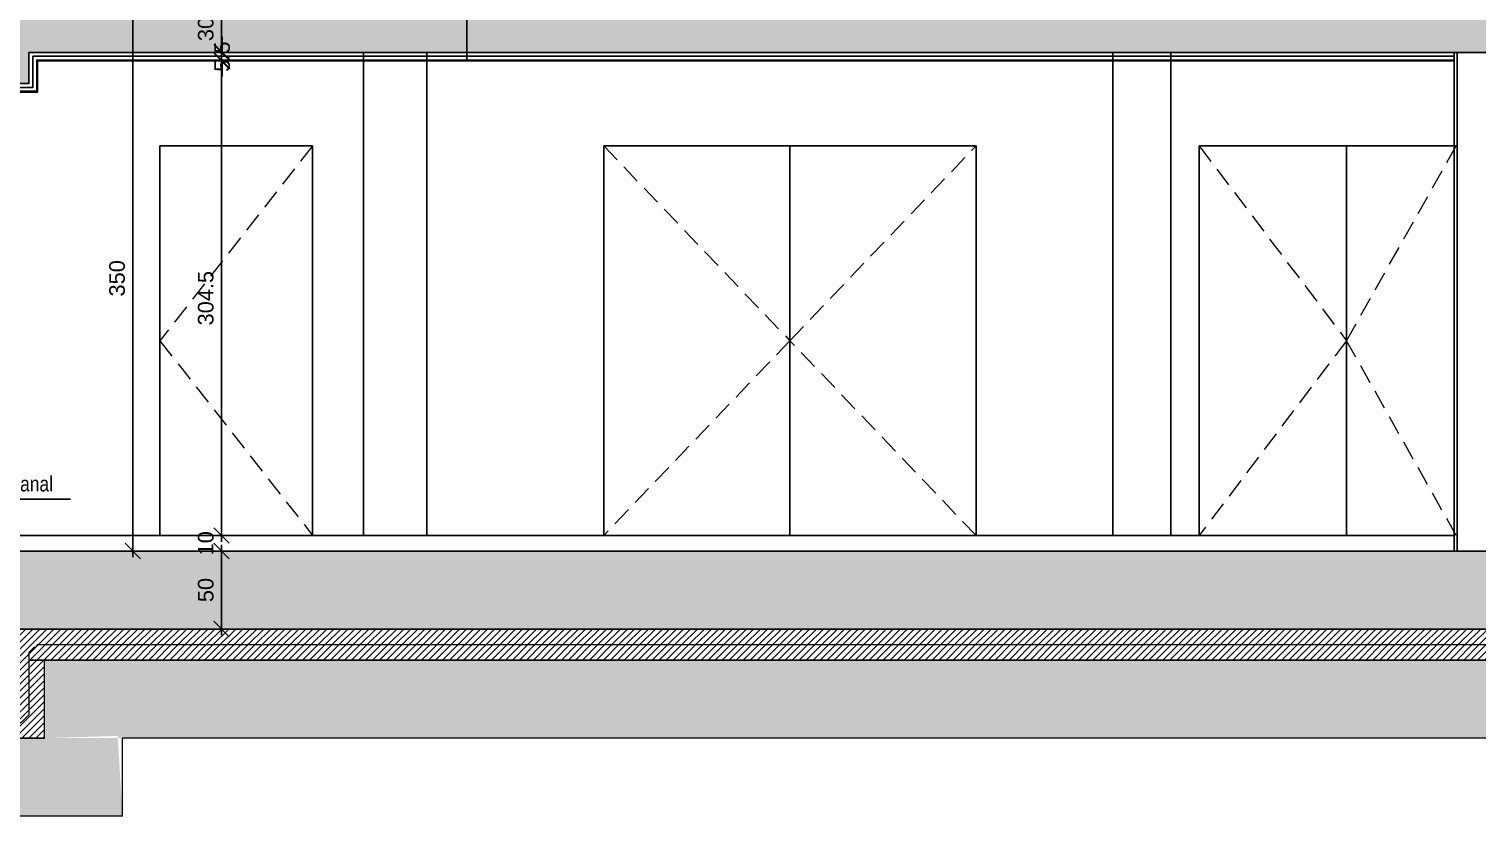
# Model space of a CAD drawing. Header units: millimetres. Extents: x 132785 to 150483, y 90225 to 103753.
# Drawn here: x 143704 to 144633, y 91443 to 91948 of the extents above; entities that cross this region are included whole.
import ezdxf
from ezdxf.enums import TextEntityAlignment as Align

# ---------------------------------------------------------------- set-up
doc = ezdxf.new("R2010")
doc.units = ezdxf.units.MM
for name, pattern in [('DASHDOTX2', [50.8, 25.4, -12.7, 0, -12.7]), ('DASHED2', [9.525, 6.35, -3.175]), ('HIDDEN', [0.375, 0.25, -0.125])]:
    doc.linetypes.add(name, pattern=pattern)
for name, color, linetype in [('A-dis-olcu', 2, 'Continuous'), ('A-duvar', 3, 'Continuous'), ('A-gorunus2', 1, 'Continuous'), ('A-gorunus3', 2, 'Continuous'), ('A-izolasyon', 252, 'BATTING'), ('A-siva_ic', 1, 'Continuous'), ('A-su_izolasyonu', 131, 'Continuous'), ('A-tarama', 252, 'Continuous'), ('A-tasiyici', 5, 'Continuous'), ('A-text', 2, 'Continuous')]:
    doc.layers.add(name, color=color, linetype=linetype)
doc.layers.add('A-kiris', color=252, linetype='Continuous', lineweight=0)
doc.styles.add('ARIEL50SD', font='ARIALN.TTF', dxfattribs={"height": 9})
doc.styles.add('hastane-aks', font='arial.ttf')
doc.linetypes.add('BATTING', pattern='A,0.0001,-0.1,[134,ltypeshp.shx,S=0.1,R=0,X=-0.1,Y=0],-0.2,[134,ltypeshp.shx,S=0.1,R=180,X=0.1,Y=0],-0.1', length=0.4001)
doc.dimstyles.new('AKS-OLCU', dxfattribs={"dimscale": 0.5, "dimtxt": 20, "dimasz": 20, "dimexe": 1, "dimexo": 0, "dimgap": 10, "dimtad": 1, "dimdec": 1, "dimrnd": 0.5, "dimzin": 9, "dimdsep": 46, "dimtxsty": 'hastane-aks', "dimblk": 'hastane-aks-zeminüstü$0$_Oblique', "dimcen": 10, "dimdle": 8, "dimadec": 0, "dimazin": 0, "dimtfac": 1, "dimtdec": 1, "dimtix": 1, "dimtofl": 0, "dimtmove": 1, "dimatfit": 2, "dimldrblk": 'ARCHTICK', "dimfxl": 20, "dimtolj": 1, "dimtzin": 0, "dimarcsym": 0})
pattern_1 = [(45, (149703.8486, 89477.7656), (-2.245064, 2.245064), [])]

# ---------------------------------------------------------------- blocks, each defined once
blk = doc.blocks.new('hastane-aks-zeminüstü$0$_Oblique')
at = {"color": 0, "linetype": 'ByBlock', "lineweight": -2}
blk.add_line((-0.5, -0.5), (0.5, 0.5), dxfattribs=at)
blk = doc.blocks.new('*D63')
at = {"layer": 'A-dis-olcu', "color": 0, "lineweight": -2, "transparency": 16777216}
for p, q in [((145180.22, 89615), (145153.04, 89615)), ((145153.54, 89561), (145153.54, 89619)), ((145180.22, 89565), (145153.04, 89565))]:
    blk.add_line(p, q, dxfattribs=at)
at = {"layer": 'A-dis-olcu', "color": 0, "lineweight": -2, "transparency": 16777216, "xscale": 10, "yscale": 10, "zscale": 10}
for p, rotation in [((145153.54, 89615), 90), ((145153.54, 89565), 270)]:
    blk.add_blockref('hastane-aks-zeminüstü$0$_Oblique', p, dxfattribs=dict(at, rotation=rotation))
at = {"layer": 'A-dis-olcu', "color": 0, "transparency": 16777216, "insert": (145143.47, 89590), "char_height": 10, "attachment_point": 5, "rotation": 90, "style": 'hastane-aks'}
blk.add_mtext('\\A1;50', dxfattribs=at)
blk = doc.blocks.new('_ArchTick')
at = {"color": 0, "linetype": 'ByBlock', "const_width": 0.15}
blk.add_lwpolyline([(-0.5, -0.5), (0.5, 0.5)], dxfattribs=at)
blk = doc.blocks.new('*D64')
at = {"layer": 'A-dis-olcu', "color": 0, "lineweight": -2, "transparency": 16777216}
for p, q in [((145153.54, 89625), (145153.54, 89635)), ((145180.22, 89625), (145153.04, 89625)), ((145180.22, 89615), (145153.04, 89615)), ((145153.54, 89615), (145153.54, 89605))]:
    blk.add_line(p, q, dxfattribs=at)
at = {"layer": 'A-dis-olcu', "color": 0, "lineweight": -2, "transparency": 16777216, "xscale": 10, "yscale": 10, "zscale": 10}
for p, rotation in [((145153.54, 89625), 270), ((145153.54, 89615), 90)]:
    blk.add_blockref('hastane-aks-zeminüstü$0$_Oblique', p, dxfattribs=dict(at, rotation=rotation))
at = {"layer": 'A-dis-olcu', "color": 0, "transparency": 16777216, "insert": (145143.47, 89620), "char_height": 10, "attachment_point": 5, "rotation": 90, "style": 'hastane-aks'}
blk.add_mtext('\\A1;10', dxfattribs=at)
blk = doc.blocks.new('*D65')
at = {"layer": 'A-dis-olcu', "color": 0, "lineweight": -2, "transparency": 16777216}
for p, q in [((145234.65, 89929.5), (145153.04, 89929.5)), ((145153.54, 89621), (145153.54, 89933.5)), ((145234.65, 89625), (145153.04, 89625))]:
    blk.add_line(p, q, dxfattribs=at)
at = {"layer": 'A-dis-olcu', "color": 0, "lineweight": -2, "transparency": 16777216, "xscale": 10, "yscale": 10, "zscale": 10}
for p, rotation in [((145153.54, 89929.5), 90), ((145153.54, 89625), 270)]:
    blk.add_blockref('hastane-aks-zeminüstü$0$_Oblique', p, dxfattribs=dict(at, rotation=rotation))
at = {"layer": 'A-dis-olcu', "color": 0, "transparency": 16777216, "insert": (145143.47, 89777.25), "char_height": 10, "attachment_point": 5, "rotation": 90, "style": 'hastane-aks'}
blk.add_mtext('\\A1;304.5', dxfattribs=at)
blk = doc.blocks.new('*D66')
at = {"layer": 'A-dis-olcu', "color": 0, "lineweight": -2, "transparency": 16777216}
for p, q in [((145153.54, 89931), (145153.54, 89969)), ((145234.65, 89965), (145153.04, 89965)), ((145234.65, 89935), (145153.04, 89935))]:
    blk.add_line(p, q, dxfattribs=at)
at = {"layer": 'A-dis-olcu', "color": 0, "lineweight": -2, "transparency": 16777216, "xscale": 10, "yscale": 10, "zscale": 10}
for p, rotation in [((145153.54, 89965), 90), ((145153.54, 89935), 270)]:
    blk.add_blockref('hastane-aks-zeminüstü$0$_Oblique', p, dxfattribs=dict(at, rotation=rotation))
at = {"layer": 'A-dis-olcu', "color": 0, "transparency": 16777216, "insert": (145143.47, 89950), "char_height": 10, "attachment_point": 5, "rotation": 90, "style": 'hastane-aks'}
blk.add_mtext('\\A1;30', dxfattribs=at)
blk = doc.blocks.new('*D72')
at = {"layer": 'A-dis-olcu', "color": 0, "lineweight": -2, "transparency": 16777216}
for p, q in [((145096.64, 89969), (145096.64, 89611)), ((145201.44, 89965), (145096.14, 89965)), ((145171.44, 89615), (145096.14, 89615))]:
    blk.add_line(p, q, dxfattribs=at)
at = {"layer": 'A-dis-olcu', "color": 0, "lineweight": -2, "transparency": 16777216, "xscale": 10, "yscale": 10, "zscale": 10}
for p, rotation in [((145096.64, 89965), 90), ((145096.64, 89615), 270)]:
    blk.add_blockref('hastane-aks-zeminüstü$0$_Oblique', p, dxfattribs=dict(at, rotation=rotation))
at = {"layer": 'A-dis-olcu', "color": 0, "transparency": 16777216, "insert": (145086.57, 89790), "char_height": 10, "attachment_point": 5, "rotation": 90, "style": 'hastane-aks'}
blk.add_mtext('\\A1;350', dxfattribs=at)
blk = doc.blocks.new('*D74')
at = {"layer": 'A-dis-olcu', "color": 0, "lineweight": -2, "transparency": 16777216}
for p, q in [((145154.04, 89935), (145154.04, 89945)), ((145154.04, 89935), (145153.54, 89935)), ((145154.04, 89929.5), (145153.54, 89929.5)), ((145154.04, 89929.5), (145154.04, 89919.5))]:
    blk.add_line(p, q, dxfattribs=at)
at = {"layer": 'A-dis-olcu', "color": 0, "lineweight": -2, "transparency": 16777216, "xscale": 10, "yscale": 10, "zscale": 10}
for p, rotation in [((145154.04, 89935), 270), ((145154.04, 89929.5), 90)]:
    blk.add_blockref('hastane-aks-zeminüstü$0$_Oblique', p, dxfattribs=dict(at, rotation=rotation))
at = {"layer": 'A-dis-olcu', "color": 0, "transparency": 16777216, "insert": (145154.04, 89932.25), "char_height": 10, "attachment_point": 5, "rotation": 90, "style": 'hastane-aks'}
blk.add_mtext('\\A1;5.5', dxfattribs=at)
blk = doc.blocks.new('fypğ')
at = {"layer": 'A-tarama'}
h = blk.add_hatch(dxfattribs=at)
h.set_pattern_fill('ANSI35', color=252, scale=2, style=0)
h.set_pattern_definition([(45, (-308552.043, -4029526.415), (-8.98025612, 8.98025612), []), (45, (-308543.062, -4029526.415), (-8.98025612, 8.98025612), [15.875, -3.175, 0, -3.175])])
edge = h.paths.add_edge_path()
edge.add_line((147988.5, 89982), (147985.5, 89985))
edge.add_line((147985.5, 89985), (147928.5, 89985))
edge.add_line((147928.5, 89985), (147958.5, 89985))
edge.add_line((147958.5, 89985), (147958.5, 89794))
edge.add_line((147958.5, 89794), (147777.13, 89794))
edge.add_arc((147777.13, 89793.9), 0.1, 90, 180)
edge.add_line((147777.03, 89793.9), (147777.03, 89775))
edge.add_line((147777.03, 89775), (147802.3, 89775))
edge.add_line((147802.3, 89775), (147958.5, 89775))
edge.add_line((147958.5, 89775), (147958.5, 89615))
edge.add_line((147958.5, 89615), (147555.44, 89615))
edge.add_line((147555.44, 89615), (147802.3, 89775))
edge.add_line((147802.3, 89775), (147768.43, 89775))
edge.add_line((147768.43, 89775), (147750.03, 89776.5))
edge.add_line((147750.03, 89776.5), (147750.03, 89759))
edge.add_line((147750.03, 89759), (147723.03, 89759))
edge.add_line((147723.03, 89759), (147723.03, 89741.5))
edge.add_line((147723.03, 89741.5), (147696.03, 89741.5))
edge.add_line((147696.03, 89741.5), (147696.03, 89724))
edge.add_line((147696.03, 89724), (147669.03, 89724))
edge.add_line((147669.03, 89724), (147669.03, 89706.5))
edge.add_line((147669.03, 89706.5), (147642.03, 89706.5))
edge.add_line((147642.03, 89706.5), (147642.03, 89689))
edge.add_line((147642.03, 89689), (147615.03, 89689))
edge.add_line((147615.03, 89689), (147615.03, 89671.5))
edge.add_line((147615.03, 89671.5), (147588.03, 89671.5))
edge.add_line((147588.03, 89671.5), (147588.03, 89654))
edge.add_line((147588.03, 89654), (147561.03, 89654))
edge.add_line((147561.03, 89654), (147561.03, 89636.5))
edge.add_line((147561.03, 89636.5), (147534.03, 89636.5))
edge.add_line((147534.03, 89636.5), (147534.03, 89615))
edge.add_line((147534.03, 89615), (147012.18, 89615))
edge.add_line((147012.18, 89615), (147012.18, 89935))
edge.add_line((147012.18, 89935), (147524.03, 89935))
edge.add_line((147524.03, 89935), (147524.03, 89965))
edge.add_line((147524.03, 89965), (145002.96, 89965))
edge.add_line((145002.96, 89965), (144999.96, 89962))
edge.add_line((144999.96, 89962), (144999.96, 89945))
edge.add_line((144999.96, 89945), (143972.75, 89945))
edge.add_line((143972.75, 89945), (143972.75, 89992))
edge.add_line((143972.75, 89992), (143969.75, 89995))
edge.add_line((143969.75, 89995), (143947.75, 89995))
edge.add_line((143947.75, 89995), (143947.75, 89935))
edge.add_line((143947.75, 89935), (143937.75, 89935))
edge.add_line((143937.75, 89935), (143937.75, 89915))
edge.add_line((143937.75, 89915), (143987.92, 89915))
edge.add_line((143987.92, 89915), (144969.21, 89915))
edge.add_line((144969.21, 89915), (145029.96, 89915))
edge.add_line((145029.96, 89915), (145029.96, 89935))
edge.add_line((145029.96, 89935), (146363.87, 89935))
edge.add_line((146363.87, 89935), (146363.87, 89615))
edge.add_line((146363.87, 89615), (144969.96, 89615))
edge.add_line((144969.96, 89615), (144969.96, 89565))
edge.add_line((144969.96, 89565), (143363.9, 89565))
edge.add_line((143363.9, 89565), (143363.97, 89945))
edge.add_line((143363.97, 89945), (143333.9, 89945))
edge.add_line((143333.9, 89945), (143333.9, 89565))
edge.add_line((143333.9, 89565), (143286.9, 89565))
edge.add_line((143286.9, 89565), (143283.9, 89562))
edge.add_line((143283.9, 89562), (143283.9, 89515))
edge.add_line((143283.9, 89515), (145019.96, 89515))
edge.add_line((145019.96, 89515), (145019.96, 89565))
edge.add_line((145019.96, 89565), (148038.5, 89565))
edge.add_line((148038.5, 89565), (148038.5, 89615))
edge.add_line((148038.5, 89615), (147988.5, 89615))
edge.add_line((147988.5, 89615), (147988.5, 89982))
h.paths.add_polyline_path([(146982.18, 89615), (146525.19, 89615), (146525.19, 89935), (146982.18, 89935)], flags=16)
h.paths.add_polyline_path([(146496.18, 89615), (146413.13, 89615), (146413.13, 89935), (146496.18, 89935)], flags=16)
h = blk.add_hatch(dxfattribs=at)
h.set_pattern_fill('ANSI31', color=252, style=0)
h.set_pattern_definition(pattern_1)
h.paths.add_polyline_path([(145024.96, 89505), (145029.96, 89510), (145019.96, 89515), (143283.9, 89515), (143283.9, 89505)])
h.paths.add_polyline_path([(145019.96, 89565), (145019.96, 89515.41), (145029.96, 89510.25), (145029.96, 89550), (145034.96, 89555), (148038.5, 89555), (148038.5, 89565)])
h = blk.add_hatch(dxfattribs=at)
h.set_pattern_fill('ANSI31', color=252, style=0)
h.set_pattern_definition(pattern_1)
h.paths.add_polyline_path([(145039.96, 89495), (145039.96, 89545), (145029.96, 89545), (145029.96, 89510), (145024.96, 89505), (143271.9, 89505), (143271.9, 89495)])
h.paths.add_polyline_path([(145034.96, 89555), (145029.96, 89550), (145029.96, 89545), (148050.5, 89545), (148050.5, 89555)])
h = blk.add_hatch(dxfattribs=at)
h.set_pattern_fill('AR-HBONE', color=252, scale=0.1, style=0)
h.set_pattern_definition([(45, (156094.668, 89112.766), (1e-15, 14.36841), [30.48, -10.16]), (135, (156101.852, 89119.95), (1e-15, 14.36841), [30.48, -10.16])])
h.paths.add_polyline_path([(145039.96, 89545), (145039.96, 89495), (145089.96, 89495), (148050.5, 89495), (148050.5, 89545)])
h.paths.add_polyline_path([(145089.96, 89445), (145086.93, 89496.39), (145041.07, 89495), (143271.9, 89495), (143271.9, 89445)])
at = {"layer": 'A-dis-olcu', "color": 252}
for points in [[(144963.96, 89624.1), (144987.16, 89648.32), (145056.66, 89648.32)], [(144964.96, 89625), (145944.88, 89625)]]:
    blk.add_lwpolyline(points, dxfattribs=at)
at = {"layer": 'A-duvar', "color": 252}
blk.add_line((145946.88, 89615), (145946.88, 89935), dxfattribs=at)
at = {"layer": 'A-gorunus2', "color": 252}
for p, q in [((145763.04, 89935), (145763.04, 89625)), ((145781.16, 89875), (145781.16, 89625)), ((145781.16, 89875), (145946.24, 89875)), ((145875.79, 89875), (145875.79, 89625))]:
    blk.add_line(p, q, dxfattribs=at)
at = {"layer": 'A-gorunus3', "color": 252}
for p, q in [((145244.63, 89935), (145244.63, 89625)), ((145285.47, 89935), (145285.47, 89625)), ((145725.65, 89935), (145725.65, 89625)), ((145114.07, 89875), (145114.07, 89625)), ((145114.07, 89875), (145212.06, 89875)), ((145212.06, 89875), (145212.06, 89625)), ((145398.9, 89875), (145398.9, 89625)), ((145398.9, 89875), (145637.98, 89875)), ((145518.44, 89875), (145518.44, 89625)), ((145637.98, 89875), (145637.98, 89625))]:
    blk.add_line(p, q, dxfattribs=at)
at = {"layer": 'A-gorunus3', "color": 252, "linetype": 'DASHDOTX2'}
blk.add_open_spline([(143337.71, 89845.51), (143496.22, 89856.14), (143763.5, 89856.09), (144192.7, 89942.94), (145567.04, 90047.88), (147090.65, 90017.78), (148441.73, 90027.3), (148694.44, 90030.04)], degree=3, knots=[442.142061, 442.142061, 442.142061, 442.142061, 918.716918, 1238.176051, 1753.021107, 5047.835231, 5805.972769, 5805.972769, 5805.972769, 5805.972769], dxfattribs=at)
at = {"layer": 'A-izolasyon', "color": 252, "ltscale": 5}
blk.add_lwpolyline([(143938.25, 89912.5), (145032.46, 89912.5), (145032.46, 89932.5), (145944.88, 89932.5)], dxfattribs=at)
at = {"layer": 'A-kiris', "color": 252, "linetype": 'HIDDEN', "ltscale": 50}
for points in [[(145212.06, 89875), (145114.07, 89750), (145212.06, 89625)], [(145398.9, 89875), (145518.44, 89750), (145398.9, 89625)], [(145637.98, 89625), (145518.44, 89750), (145637.98, 89875)], [(145781.16, 89875), (145875.79, 89750), (145781.16, 89625)], [(145946.24, 89625), (145875.79, 89750), (145946.24, 89875)]]:
    blk.add_lwpolyline(points, dxfattribs=at)
at = {"layer": 'A-siva_ic', "color": 252}
blk.add_line((145944.88, 89615), (145944.88, 89935), dxfattribs=at)
for points in [[(143937.75, 89915), (143937.75, 89909.5), (145035.46, 89909.5), (145035.46, 89929.5), (145944.88, 89929.5)], [(143938.25, 89915), (143938.25, 89910), (145034.96, 89910), (145034.96, 89930), (145944.88, 89930)]]:
    blk.add_lwpolyline(points, dxfattribs=at)
at = {"layer": 'A-su_izolasyonu', "color": 252, "linetype": 'DASHED2', "ltscale": 0.8}
blk.add_lwpolyline([(145024.96, 89505, 0.2, 0.2, 0), (145029.96, 89510, 0.2, 0.2, 0), (145029.96, 89550, 0.2, 0.2, 0), (145034.96, 89555, 0.2, 0.2, 0), (148038.5, 89555, 0.2, 0.2, 0), (148038.5, 89612, 0.2, 0.2, 0), (148035.5, 89615, 0.2, 0.2, 0), (147991.5, 89615, 0.2, 0.2, 0), (147988.5, 89618, 0.2, 0.2, 0), (147988.5, 89981.9, 0.2, 0.2, 0.198912), (147988.42, 89982.08, 0.2, 0.2, 0), (147985.5, 89985, 0.2, 0.2, 0), (147978.5, 89985, 0.2, 0.2, 0), (147978.5, 89996.5, 0, 0, 0)], format="xyseb", dxfattribs=at)
blk.add_lwpolyline([(145029.96, 89550), (145034.96, 89555)], dxfattribs=at)
at = {"layer": 'A-tasiyici', "color": 252}
for points in [[(144999.96, 89915), (145029.96, 89915), (145029.96, 89935), (146363.87, 89935), (146363.87, 89615), (144969.96, 89615)], [(145019.96, 89565), (148038.5, 89565), (148038.5, 89615), (147988.5, 89615), (147988.5, 89982.08), (147985.5, 89985), (147928.5, 89985)]]:
    blk.add_lwpolyline(points, dxfattribs=at)
at = {"layer": 'A-tasiyici', "color": 252, "lineweight": 0}
for points in [[(145029.96, 89550), (145029.96, 89510)], [(145034.96, 89555), (148050.5, 89555)], [(148050.5, 89545), (145029.96, 89545)], [(145029.96, 89545), (148050.5, 89545)], [(145039.96, 89495), (145039.96, 89545)], [(145039.96, 89495), (143271.9, 89495), (143271.9, 89505), (145024.96, 89505), (145029.96, 89510)], [(145089.96, 89445), (143271.9, 89445), (143271.9, 89495), (145039.96, 89495)], [(148050.5, 89495), (145089.96, 89495)], [(145089.96, 89445), (145089.96, 89495)]]:
    blk.add_lwpolyline(points, dxfattribs=at)
at = {"layer": 'A-text', "color": 252}
blk.add_line((145311.04, 89929.5), (145311.04, 90111.5), dxfattribs=at)
at = {"layer": 'A-text', "color": 252, "style": 'ARIEL50SD'}
blk.add_text('beton kanal', height=9.75, dxfattribs=at).set_placement((144987.64, 89658.16), align=Align.MIDDLE_LEFT)
at = {"layer": 'A-dis-olcu', "color": 252}
for base, p1, p2, picture, middle in [((145096.64, 89615), (145201.44, 89965), (145171.44, 89615), '*D72', (145086.57, 89790)), ((145153.54, 89965), (145234.65, 89935), (145234.65, 89965), '*D66', (145143.47, 89950)), ((145153.54, 89929.5), (145234.65, 89625), (145234.65, 89929.5), '*D65', (145143.47, 89777.25)), ((145153.54, 89625), (145180.22, 89615), (145180.22, 89625), '*D64', (145143.47, 89620)), ((145153.54, 89615), (145180.22, 89565), (145180.22, 89615), '*D63', (145143.47, 89590))]:
    dim = blk.add_linear_dim(base=base, p1=p1, p2=p2, angle=90, dimstyle='AKS-OLCU', dxfattribs=at)
    dim.commit()
    dim.dimension.update_dxf_attribs({"geometry": picture, "text_midpoint": middle})
dim = blk.add_linear_dim(base=(145154.04, 89935), p1=(145154.04, 89929.5), p2=(145154.04, 89935), angle=90, dimstyle='AKS-OLCU', override={"dimtad": 0}, dxfattribs=at)
dim.commit()
dim.dimension.update_dxf_attribs({"geometry": '*D74', "text_midpoint": (145154.04, 89932.25)})

msp = doc.modelspace()

# ---------------------------------------------------------------- block references
msp.add_blockref('fypğ', (-1326.127, 1997.559))

doc.saveas('drawing.dxf')
